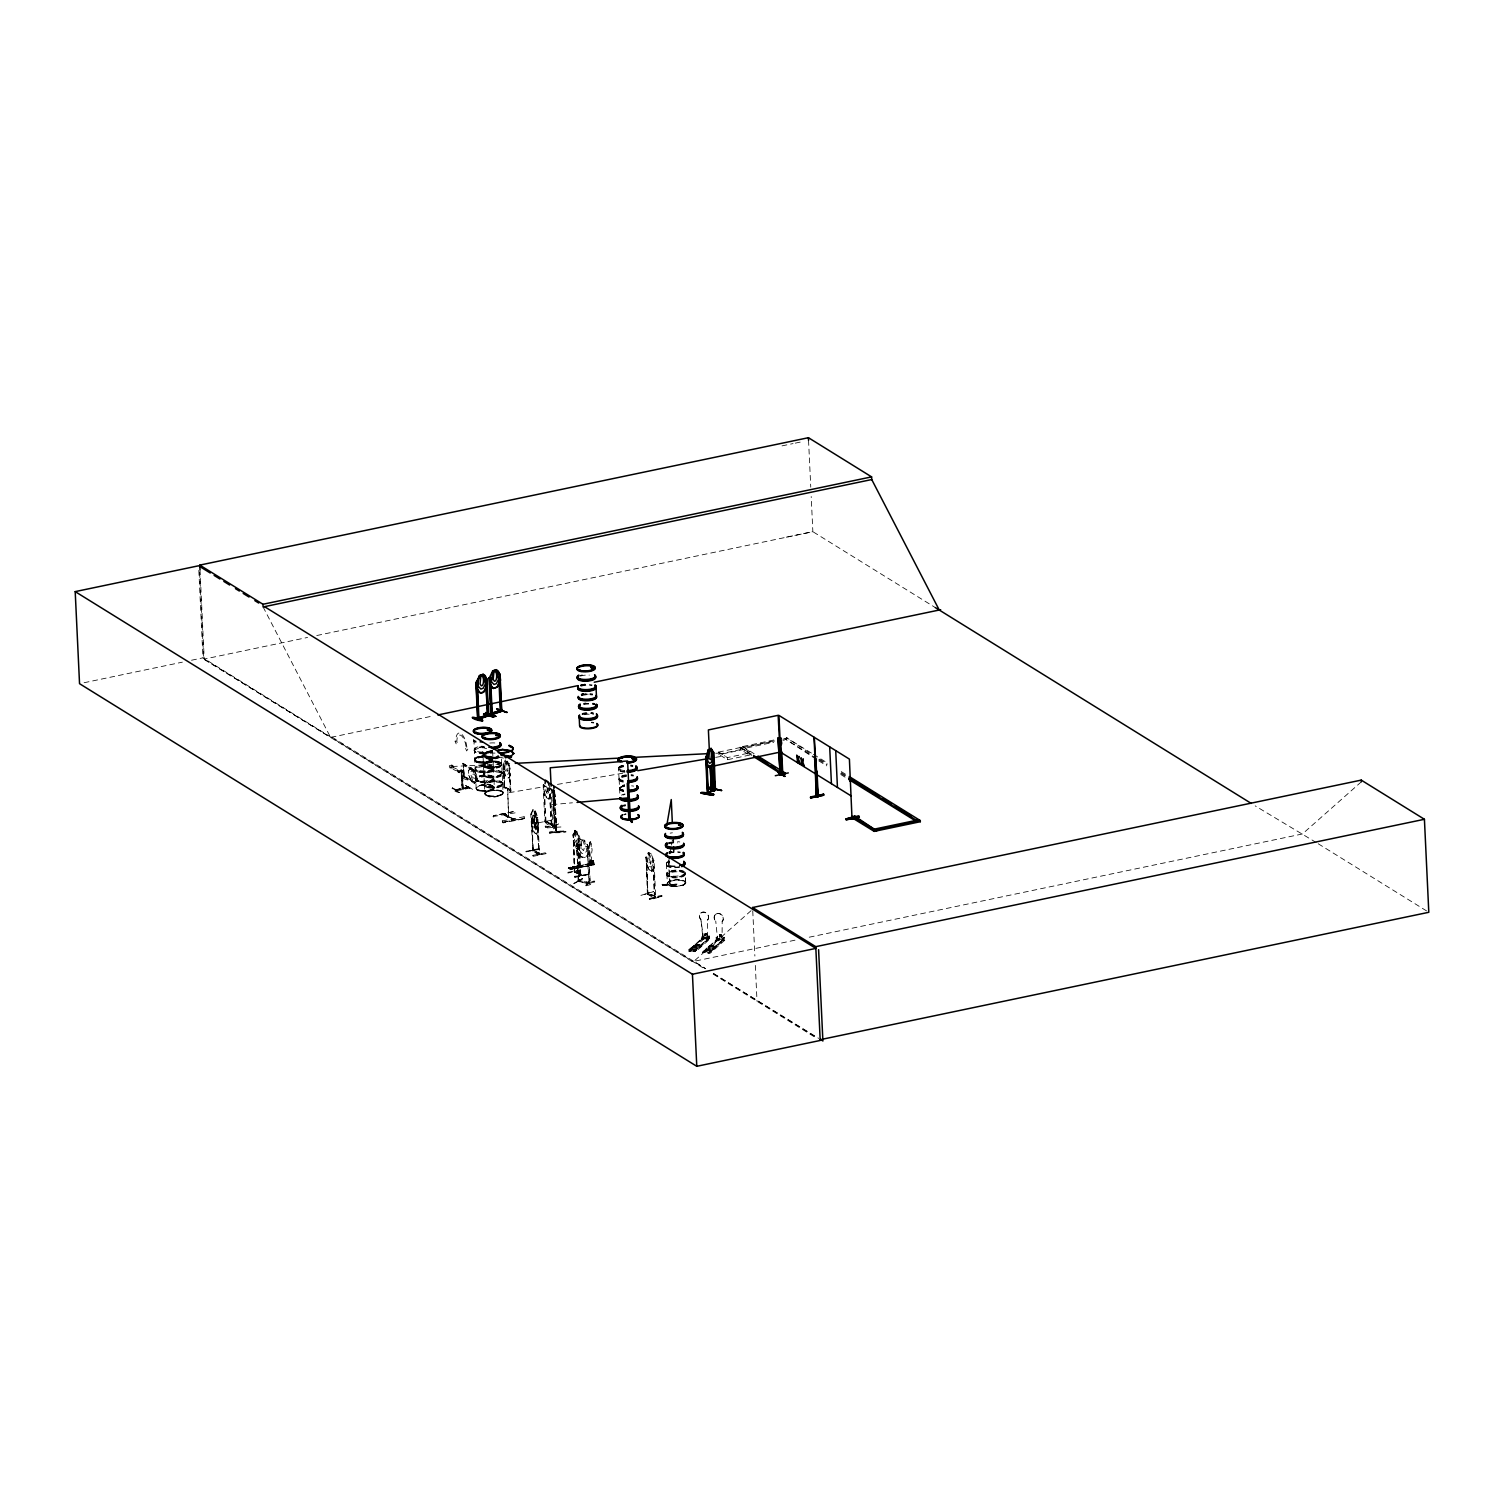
<?xml version="1.0" encoding="UTF-8"?>
<svg xmlns="http://www.w3.org/2000/svg" width="1504" height="1504" viewBox="0 0 1504 1504"><rect width="100%" height="100%" fill="white"/><g stroke="black" fill="none" stroke-linecap="round" stroke-linejoin="round"><path stroke-width="0.75" stroke-dasharray="5 3.75" d="M708.497 938.252L701.672 937.5L710.02 938.891L695.581 951.806C696.183 950.02 686.369 948.836 688.926 951.224M703.609 938.364L700.883 919.752A4.888 4.268 47.8 0 1 700.582 913.248L700.695 913.135A4.888 4.268 47.8 0 1 707.143 913.699A4.888 4.268 47.8 0 1 707.444 920.204L707.331 937.876M715.434 914.47A4.888 4.268 47.8 0 0 715.735 920.993L715.622 921.087A4.888 4.268 47.8 0 1 715.321 914.582L715.434 914.47A4.888 4.268 47.8 0 1 721.864 915.034A4.888 4.268 47.8 0 1 722.183 921.538L722.07 939.21M578.702 881.4L576.446 844.759L577.874 844.308M461.878 771.026L463.176 789.186L462.612 771.477L458.419 771.026M460.431 771.326L462.63 771.872L461.202 770.424L463.326 770.556M463.232 769.973C462.499 771.702 459.904 768.826 460.976 771.214M547.212 827.877L561.838 826.918M589.624 850.437L590.489 862.469L589.624 850.437A3.252 1.372 77.9 0 1 589.7 845.793L589.794 841.732M591.993 860.89L593.159 861.021L592.313 860.363L592.501 863.841L590.17 862.243M593.328 863.428C591.824 853.012 591.147 877.697 591.749 851.715A3.252 1.372 77.9 0 0 591.204 846.696L590.414 841.563M592.313 860.908L593.046 860.871M484.326 783.565L483.95 775.105M685.598 883.13L685.185 872.865M662.437 884.352C708.365 884.935 631.36 884.427 677.063 884.089M554.694 796.406L554.6 798.173L553.923 789.938L555.145 805.505L555.352 801.143M592.162 861.303L591.467 861.04M618.595 767.999L618.576 768.093A9.137 3.046 -2.7 0 1 623.615 764.991M474.211 783.622C478.028 779.749 460.074 780.839 464.003 776.684M474.136 750.176L474.512 751.511L473.91 740.776A9.118 3.027 -2.7 0 0 477.99 743.314M493.387 767.416L492.598 750.515A9.118 3.027 -2.7 0 1 482.953 753.767A9.118 3.027 -2.7 0 1 474.38 750.928L476.166 788.397M482.991 756.399L482.558 746.153M483.047 756.268L483.968 775.368M502.054 772.793L502.317 774.034A9.268 3.083 -2.7 0 0 488.856 771.74A9.268 3.083 -2.7 0 0 487.935 777.098A9.268 3.083 -2.7 0 0 502.261 774.109L502.599 783.358A9.137 3.046 -2.7 0 1 488.424 786.122A9.137 3.046 -2.7 0 1 489.345 780.82A9.137 3.046 -2.7 0 1 502.562 783.152L502.58 783.264M502.543 782.945L502.768 784.223A9.268 3.083 -2.7 0 0 489.345 781.892A9.268 3.083 -2.7 0 0 488.405 787.269A9.268 3.083 -2.7 0 0 502.75 784.261M666.328 863.766L666.836 873.88M451.971 766.984C467.424 772.812 449.696 771.928 452.084 765.216C443.304 765.348 458.513 772.285 451.802 764.916M504.009 764.314L504.686 787.814L503.445 764.164L505.231 759.727M532.811 849.816L533.018 851.17L530.743 813.984L531.927 813.777L533.149 851.226L531.25 813.758L533.036 809.302L535.386 810.788L537.868 817.856L539.504 854.723L533.149 850.719M463.42 764.558L462.781 763.28L474.023 770.01L474.08 771.251L463.382 764.671M704.549 934.924C707.97 933.909 704.53 936.672 704.812 934.473M704.906 934.68C705.79 934.924 705.489 933.476 705.489 935.432M705.62 935.187C706.072 933.646 704.605 935.695 706.372 933.928M721.13 935.92C719.232 935.45 720.848 936.503 719.438 935.883M721.187 935.657L719.984 936.898M548.528 799.038L550.539 794.432L548.659 799.019L546.29 797.534L547.381 786.78M474.568 759.332L474.813 760.61M483.273 765.122L488.424 762.152L497.598 761.908L495.455 761.701M493.18 758.9L484.796 762.942L483.461 765.968M489.796 790.672A9.156 3.046 -2.7 0 1 503.05 793.022L503.22 793.153A9.156 3.046 -2.7 0 1 488.894 795.973A9.156 3.046 -2.7 0 1 489.796 790.672C521.362 788.058 488.029 804.922 485.078 792.721L492.974 789.562L494.308 786.893M501.885 764.652L500.832 762.584L497.617 761.513M501.866 764.295L500.306 766.326L494.44 767.961L487.54 767.773L483.517 765.968M553.265 790.728L553.66 786.573M619.366 788.002L619.592 789.205M723.687 940.113L724.721 940.244L716.261 938.966L723.217 939.398M705.056 935.375L706.147 933.834L704.812 934.642M721.112 935.262L719.833 936.56L720.454 935.037M719.833 935.638L719.626 936.616L720.792 936.165M720.303 935.413L719.363 936.296L720.754 936.033M506.19 761.08L505.795 768.168L507.356 771.326L506.754 761.55M534.258 816.503L533.882 823.59L535.443 826.768L534.409 816.465M555.126 799L554.844 801.425L553.81 795.898M463.307 775.857L464.586 777.342M463.288 763.355L464.078 777.493L463.382 763.449M484.175 784.242L484.852 793.792M666.817 873.918L667.438 883.544M662.437 885.386L677.044 884.991M668.49 860.927L669.618 884.408M575.017 830.415L574.434 839.871L577.461 845.116L578.739 842.541L577.179 831.75L574.829 830.264L573.137 834.814L574.678 872.132M668.49 862.525L669.6 855.983M669.976 853.802L671.104 847.278M671.48 845.098L672.608 838.555M526.043 851.866L539.184 849.346L526.062 851.32M526.024 851.358L539.109 848.576M567.835 872.32L580.619 870.008M538.47 822.801L551.573 820.188M589.568 842.108L590.959 842.127M592.031 860.927L593.027 861.435M492.936 816.578L515.496 812.799L515.402 811.239L493.538 815.638L515.364 811.239M505.1 813.326C505.758 815.563 497.354 812.348 513.917 818.909C514.048 822.594 510.721 817.913 513.917 818.909M502.731 784.374L503.013 793.379A9.099 3.027 -2.7 0 1 488.932 796.312A9.099 3.027 -2.7 0 1 489.834 791.048A9.099 3.027 -2.7 0 1 503.013 793.379M640.911 895.369L653.582 891.628L641.287 895.35M468.477 787.325L455.092 789.976M576.446 844.759L580.412 839.42L579.021 849.328L581.766 853.294L584.379 853.802L586.842 850.832L584.398 840.341L588.722 846.808L588.76 852.618M568.832 868.316L592.501 863.597L568.23 868.165L570.768 867.056L573.024 868.729L570.768 867.056M504.122 814.886L505.118 813.57M505.156 814.529L513.691 820.225L513.729 818.853M573.851 883.431L582.405 878.543M582.368 878.599L573.945 883.638L582.368 879.182M551.686 824.361L553.904 829.268L551.799 824.549M475.038 758.373L474.587 759.746M494.327 787.983A9.099 3.027 -2.7 0 0 481.167 785.671A9.099 3.027 -2.7 0 0 480.246 790.935A9.099 3.027 -2.7 0 0 494.327 787.983L493.914 777.982M624.517 785.032L619.385 788.322L623.634 791.104A9.156 3.046 -2.7 0 1 624.592 785.784M684.245 884.653C689.302 878.035 669.374 878.449 667.212 883.28C667.268 889.56 687.572 884.089 682.647 885.348M536.646 833.987C531.062 832.52 530.104 815.976 534.277 832.633L536.646 833.987L538.564 829.512C537.793 814.585 538.658 832.84 533.864 826.824L531.119 813.777L533.187 809.284L535.405 810.656L536.928 821.579L535.65 824.154L532.623 818.909L533.074 809.472M536.514 834.024L538.564 829.512M574.979 830.246L573.776 835.209M579.848 844.684L578.025 849.14L579.98 844.834M459.002 792.345L452.478 787.814M476.448 761.4L477.915 761.494L476.975 761.344M646.833 856.923L647.867 894.41L646.043 856.998L648.431 852.411L651.1 853.821L652.68 860.175L654.409 897.493L655.706 897.662L654.071 860.777L651.006 853.727L648.356 852.618M649.296 869.801L651.965 871.211L654.353 866.624L651.965 871.211L649.126 869.97L646.419 862.826M580.206 866.229L578.1 866.191L579.98 865.646M474.625 759.614L476.166 757.997M477.67 761.25L476.693 761.832M488.631 758.918L489.966 758.73M485.867 766.702L485.642 766.608M489.044 759.069L491.394 758.975L490.323 758.618M498.444 764.577L497.373 764.182L499.591 763.637M507.807 789.374L508.559 816.183L507.581 789.224M619.422 788.284L622.562 785.99M621.754 790.164L622.468 789.938M621.265 790.145L622.205 789.863M652.886 864.556L651.307 867.206L649.559 866.379L647.66 862.093L648.299 852.448L651.909 871.042M568.38 867.564L570.806 869.726L594.324 864.668L570.035 869.218L593.93 863.785L593.873 862.506L568.568 868.353M570.091 869.274L594.287 864.668M594.118 864.368L591.88 862.864L591.73 864.725L589.493 863.371L589.418 861.773L593.497 860.833M695.995 944.738L699.247 944.963M710.753 946.467L713.986 946.43M713.968 946.054L710.772 946.599M585.206 857.562L581.296 856.791L577.104 850.286L576.615 844.534L588.722 846.808L589.963 883.901L578.194 881.57L576.709 844.477L580.488 839.57M588.985 852.655L585.282 857.712L581.146 856.979L577.104 850.286M475.057 758.787L479.72 756.343L488.913 756.136M463.89 776.854L474.662 783.528M468.421 770.781L471.053 767.754L473.835 769.465C475.978 773.601 479.682 780.181 474.493 783.358L471.73 781.497L468.571 775.331L468.496 770.631M471.09 767.905L468.346 770.668M474.343 783.396L476.975 780.369L474.343 780.933L472.256 779.655L470.32 772.567L471.842 770.593L476.768 775.838L476.843 780.388M458.419 771.571L461.258 770.386M451.914 767.36L449.602 767.848M461.164 771.796L462.123 789.393L460.901 769.691M554.356 825.339C551.122 826.486 553.98 827.576 554.957 826.279M554.28 790.183L556.348 832.332L555.089 828.008M556.066 830.509L556.198 830.922M556.706 831.768L554.562 789.826M704.474 938.458L690.073 951.355L688.757 951.242L703.176 938.308L687.836 951.111L695.205 951.205L694.397 951.712L708.14 938.421M702.706 937.988L702.5 935.319L703.12 937.274L687.836 951.111M693.946 951.374L694.397 951.712M707.782 938.722C709.531 940.019 710.396 933.439 707.369 937.161L707.444 939.079L701.672 938.59L703.045 935.356M724.759 940.226L710.32 953.141L702.575 952.446L717.859 938.609L723.631 939.116L724.082 937.236L724.195 939.643L709.418 953.028L711.354 950.754L704.549 950.641L703.101 951.938L704.079 952.615M717.859 938.609L717.239 936.654L717.013 939.586M719.213 939.793L717.746 939.662M708.61 952.671L722.954 939.793M552.758 825.489L554.243 825.546M552.814 826.824L554.844 826.26M700.883 919.752L700.996 919.658A4.888 4.268 47.8 0 1 700.695 913.135M707.331 920.298L707.444 920.204A4.888 4.268 47.8 0 0 707.03 913.793A4.888 4.268 47.8 0 0 700.582 913.248M709.343 935.902L708.008 939.605L701.165 939.022L702.5 935.319M688.343 950.133L689.791 948.817L696.653 949.889L689.791 948.817M690.75 947.952C709.681 948.159 684.752 950.998 692.197 946.636L699.059 947.708L692.197 946.636M693.494 945.471C712.426 945.696 687.478 948.516 694.942 944.155L701.804 945.226L694.942 944.155M706.861 933.589L706.936 937.725L706.861 933.589L704.643 933.533L704.962 937.443M722.183 921.538L722.07 921.632A4.888 4.268 47.8 0 0 721.77 915.128A4.888 4.268 47.8 0 0 715.321 914.582M693.344 951.581L708.892 937.782L708.816 935.864M709.456 938.289L694.679 951.694L709.474 938.534M724.082 937.236L722.747 940.94L715.904 940.357L717.239 936.654M719.514 934.736C721.224 945.264 716.336 932.179 721.6 934.924L721.788 938.947M715.791 937.951L717.784 936.691M703.101 951.938L704.53 950.152L711.354 950.754M705.489 949.287L706.936 947.971L713.798 949.043L706.974 948.46L705.526 949.757L712.332 949.87L713.78 948.554M716.506 946.091C715.772 949.344 704.887 948.404 709.681 945.49L716.543 946.561L709.681 945.49M715.904 940.357L717.521 938.816L715.735 920.993M721.6 934.924L719.382 934.849M718.686 939.154L704.38 952.333M704.812 952.69L719.25 939.756M716.336 938.007L716.412 939.925L722.183 940.414L723.537 937.199M722.879 939.511L708.252 952.953M723.631 939.116L708.121 952.953L709.587 953.085M1361.308 781.836L1302.426 833.968L808.795 937.293M477.576 761.438L476.824 761.174M483.78 764.145L484.833 763.393M489.984 759.069L491.282 758.824L490.285 758.148M498.877 764.088L498.144 764.107M501.358 765.179L494.421 767.548L487.522 767.378M501.659 794.902L502.712 794.131M497.053 756.399L498.087 755.478M497.692 756.606L498.689 755.873M476.129 757.978L479.738 756.775M500.306 766.382L498.708 767.021M620.926 786.648L624.536 785.464A9.156 3.046 -2.7 0 0 623.652 790.766L621.378 790.296M648.525 893L647.209 892.699L648.092 893.113M647.265 894.034C656.496 900.426 658.902 896.591 648.544 893.395M654.334 896.14L654.954 896.384M699.134 944.869L696.126 945.02M544.768 821.654C549.355 828.366 552.833 822.782 550.69 824.267M546.008 821.974L544.204 785.107M504.404 785.972L505.1 787.664M510.251 790.897L509.236 767.924L510.909 791.311C512.695 790.051 494.496 782.4 510.533 791.442L509.442 767.491M538.263 853.144L539.428 853.332L533.563 850.155M580.018 875.422L578.852 838.48L580.788 875.817L574.227 871.737M580.036 874.087L581.24 874.35L574.904 871.23M590.207 882.378L588.572 882.284L588.628 883.656L587.331 846.677L588.402 846.902L590.264 883.75M578.006 844.308L579.679 881.664L577.987 880.235L579.623 880.291M578.213 880.272L578.645 881.438L590.132 883.713M588.891 882.528L579.341 880.855M585.921 885.8C596.355 883.826 598.987 876.531 585.808 885.217L594.475 881.551M463.176 789.111L461.277 769.616M499.272 764.013L497.73 764.446M556.142 831.844L555.089 795.409M556.95 832.22L554.506 827.162M703.045 952.22L717.37 939.041M555.051 828.065L553.416 790.634M581.221 694.829L583.232 694.322M477.727 756.888L479.72 756.362M489.364 758.223L490.492 758.166M622.468 790.446L620.456 790.014M647.378 894.128L646.137 857.092L647.998 894.429M653.845 860.814L652.717 860.589L654.071 860.777M649.126 869.97L646.325 862.845M648.074 894.429L648.468 892.944M654.748 896.309L648.111 893.508M649.277 898.565C675.503 891.026 653.902 899.862 649.427 899.279M649.371 899.166L661.666 896.064M649.314 899.317L662.023 896.29M589.549 842.484L589.7 845.793M591.204 846.696L591.222 843.349M592.313 860.363L592.651 863.014M589.418 861.773L593.516 861.021M572.385 867.037L574.754 866.21L577.01 867.864L574.754 866.21M576.878 866.078L579.247 865.232L581.503 866.906L579.247 865.232M568.23 868.146L594.042 862.619L594.118 864.217M551.46 825.188L549.073 788.453L550.126 788.716M545.275 821.522L551.987 825.527L550.332 788.679L549.073 788.453M545.426 822.03L543.64 784.599L543.978 790.427M546.403 797.628L543.771 790.465M545.52 827.125C563.887 824.812 561.838 821.09 545.144 826.26L545.557 827.238L558.586 824.399M84.111 682.722L182.379 662.155M191.516 660.237L202.946 657.85L703.195 967.937M200.013 569.696L204.224 659.09L307.568 637.452M316.761 635.534L812.856 531.683L935.281 607.56M199.637 572.573L203.717 659.184L330.579 737.411L433.227 715.923M580.412 685.11L585.018 684.151M457.423 769.672L459.51 772.718L459.397 770.593L457.423 769.672L457.517 771.778L459.51 772.718M460.45 771.721L462.612 771.477M473.666 769.634L476.768 775.838M462.781 763.28L474.023 770.01M503.953 787.476L502.938 764.389L505.419 759.858L504.818 769.315L507.844 774.56L509.142 771.984L507.581 761.212C510.176 763.9 512.676 781.779 506.077 777.117L503.802 770.01M463.965 775.726L463.758 765.01M468.778 775.274L471.73 781.497M510.063 768.281L508.784 768.018M476.336 777.173L474.023 774.128L471.805 774.24L473.027 777.888L476.411 778.677M510.345 774.109C509.048 782.964 503.539 774.898 503.577 770.048M455.092 789.92L468.534 787.457M469.286 787.419L455.43 789.619M456.201 790.145L469.229 787.344M456.539 790.86L469.624 788.115M452.403 787.87C470.508 796.481 449.113 791.029 452.497 787.814M465.601 785.652L472.914 789.581L465.582 785.069M751.605 755.403L740.024 747.093L774.692 739.836M718.48 752.113L740.645 747.469L749.518 752.959L749.612 755.083L727.447 759.708L718.592 754.218L718.48 752.113L727.353 757.602L749.518 752.959M773.676 741.096L743.841 747.356L743.897 748.503L773.733 742.262M782.851 739.178L787.438 738.22L787.494 739.366L782.907 740.344M740.062 748.24L774.748 740.983M718.592 754.218L740.758 749.575L749.612 755.083M722.352 753.974L744.518 749.33M534.559 811.126L537.003 823.045L535.932 830.001L532.905 824.756L534.71 811.107M533.638 815.262L535.161 820.921C538.225 816.296 531.551 811.953 531.608 819.699L534.033 826.674L536.195 828.008L538.075 823.609L535.819 816.465L538.3 823.666M537.097 817.236L538.996 854.836L536.59 817.612L537.642 817.875M537.868 817.856L536.59 817.612M531.382 819.624L532.021 825.395M574.678 871.643L581.258 875.723C576.389 862.77 587.049 839.815 574.885 830.452M574.227 871.85L573.137 834.814M579.679 838.818L578.401 838.574M573.268 840.586L575.806 847.767L573.4 840.548M538.676 853.332L533.112 850.268M533.055 856.359L546.121 853.614L532.642 855.4L545.745 852.674L546.121 853.652M574.866 872.188L573.757 834.739M574.848 877.321L587.932 874.595L574.453 876.362L587.932 874.614M574.49 877.133L587.65 874.35M794.996 940.188L692.366 961.658L204.224 659.09M782.005 445.88L793.059 443.586M795.278 443.135L801.914 441.762M786.31 537.172L812.856 531.683L811.201 496.564M502.261 820.921L524.144 816.71L524.858 818.608L503.05 822.914L502.261 820.921L502.505 822.387L524.125 818.157M502.392 822.143L524.858 818.552M509.292 792.646L545.971 786.385M557.439 784.411L623.953 773.037M715.678 757.358L724.853 755.779M583.232 694.284L592.407 694.115M488.01 761.814L478.836 762.002A9.099 3.027 -2.7 0 1 479.795 756.775L486.77 756.268L493.03 758.411A9.099 3.027 -2.7 0 1 478.855 761.381A9.099 3.027 -2.7 0 1 479.776 756.117A9.099 3.027 -2.7 0 1 492.936 758.43L493.011 758.373M490.473 758.712L489.232 758.599M488.443 761.738A9.156 3.046 -2.7 0 1 501.678 764.07A9.156 3.046 -2.7 0 1 487.522 767.04A9.156 3.046 -2.7 0 1 488.443 761.738L497.58 761.513M474.85 760.592C478.385 766.25 501.64 760.874 488.932 756.117M489.383 790.766C463.476 793.886 482.032 778.677 494.308 786.912M589.06 883.506L587.331 846.677M552.532 789.863L551.235 789.995L552.607 790.032L554.468 828.046M553.077 790.634L554.92 827.595M551.987 804.602L572.46 802.798M549.336 832.953C568.625 831.881 568.907 829.964 549.298 832.182C563.041 834.306 578.833 829.306 549.449 833.178M563.831 830.998L549.317 832.22M483.367 762.697L485.754 762.547M498.802 763.788L497.805 763.994M492.052 768.074L494.44 767.924M654.785 897.268L653.131 860.476M452.309 766.495L510.589 763.581M715.754 753.278L720.416 753.034M538.846 853.501L538.714 854.78M580.657 874.463L575.355 871.136M662.437 885.273L677.101 884.766M647.792 893.978L655.612 897.625M621.678 790.54L619.554 788.848M504.536 787.776L503.972 764.671L502.938 764.389M538.864 854.798L532.491 850.869M580.525 875.253L580.732 873.974M708.892 937.782L702.782 937.481L700.996 919.658M708.234 946.806L715.058 947.407M705.526 949.757L712.332 949.87M703.082 951.468L709.907 952.051M589.831 883.92L589.7 882.528L579.642 880.705M591.598 722.371L593.76 722.653M489.759 759.2L488.856 758.994M485.378 767.209L483.423 765.517M685.222 874.614A9.137 3.046 -2.7 0 1 671.085 877.584A9.137 3.046 -2.7 0 1 672.006 872.282A9.137 3.046 -2.7 0 1 685.222 874.614L685.617 883.092A9.156 3.046 -2.7 0 0 672.401 880.78A9.156 3.046 -2.7 0 0 671.48 886.1L673.623 886.364M465.714 785.52L472.294 789.6M670.126 884.39L668.998 860.927M556.649 831.806L554.506 790.277M580.318 839.458L584.454 840.21L588.496 846.884M576.746 844.609L577.818 844.816M587.03 846.827L588.102 847.053M510.27 790.089L504.63 786.855L510.871 789.938M512.676 820.244L512.732 819.022L504.047 813.514M503.37 758.11L497.692 756.512M497.636 761.908L501.697 763.806A9.099 3.027 -2.7 0 1 487.54 766.796A9.099 3.027 -2.7 0 1 488.443 761.532A9.099 3.027 -2.7 0 1 501.622 763.844L501.678 763.75M476.58 761.626L478.817 762.02M485.266 767.002L487.484 767.397M654.954 897.756L653.432 860.927M551.141 824.286L545.52 821.109M551.348 825.677L549.524 788.359M490.774 757.02L492.128 757.621M476.994 761.569L474.587 759.332M646.043 857.148L645.63 857.261M453.268 765.818L450.956 766.307L451.068 768.751M592.031 862.638L593.93 863.785M590.301 862.243L592.557 863.597M576.859 865.759L579.115 867.413M572.366 866.718L574.622 868.372M568.399 867.883L570.824 869.707M545.971 821.015L551.141 824.173M713.629 973.596L818.684 1038.362M1316.263 842.541L1255.201 805.881M1318.237 843.763L1428.8 912.289M811.37 753.053L786.16 737.43L811.408 754.2M813.363 754.294L827.313 762.942M841.262 771.59L847.241 775.293M819.398 759.144L827.369 764.088M841.319 772.736L847.297 776.44M816.785 758.524L784.9 738.765L816.841 759.67M818.778 759.764L826.768 764.709M840.717 773.357L846.696 777.06M818.834 760.911L826.805 765.856M840.774 774.504L846.752 778.207M754.106 753.711L742.562 746.548L752.226 753.673M740.024 747.093L751.568 754.237M474.08 771.251L462.856 764.671M578.852 838.48L577.066 831.656M572.554 834.946L573.626 834.87M575.694 847.654L578.025 849.14M503.802 813.852L513.954 819.868M503.972 814.773L512.638 820.15M503.84 814.811L512.789 820.413M452.422 788.265L459.115 792.458M580.619 870.083L567.91 873.053M332.027 737.11L705.639 968.708L693.795 961.357L752.677 909.243L754.876 956.055M713.535 973.596L816.221 1037.252M713.178 974.122L816.258 1038.004M498.162 757.226L496.978 756.286M524.238 817.988L524.182 816.804M619.14 779.73L618.464 768.694A9.268 3.083 -2.7 0 0 624.837 771.176M493.368 767.36L493.895 777.869A9.137 3.046 -2.7 0 1 479.757 780.726A9.137 3.046 -2.7 0 1 480.66 775.444A9.137 3.046 -2.7 0 1 493.876 777.775L493.895 777.831M502.073 772.774L501.283 755.892M263.106 606.958L330.579 737.411M476.035 741.792A9.268 3.083 -2.7 0 1 473.704 739.667L473.835 740.814M554.393 795.033L554.149 788.115M555.014 827.106L556.574 830.791M548.904 785.182L550.276 788.698M507.45 761.099L510.006 768.281M482.709 746.736L482.634 746.454A9.268 3.083 -2.7 0 0 484.739 747.695M619.122 779.41L619.986 796.706M502.092 773.094L502.073 773A9.118 3.027 -2.7 0 0 488.875 770.668A9.118 3.027 -2.7 0 0 487.954 775.951A9.118 3.027 -2.7 0 0 502.073 773M555.032 794.789L554.75 793.999M808.55 440.39L810.769 487.202M755.328 965.418L757.02 1001.288M740.645 747.469L740.758 749.575M727.353 757.602L727.447 759.708M673.548 837.446L673.792 844.534M673.961 846.32L674.206 853.407M673.04 837.465L673.284 844.552M673.454 846.32L673.698 853.426M591.486 863.014L591.542 864.292L589.587 861.886M577.517 844.966L579.378 881.814M552.795 791.236L554.544 828.121M551.216 788.491L552.889 826.993M549.186 788.021L548.076 794.996L545.031 789.75L544.824 785.37M548.076 787.363L547.588 791.762L545.896 786.028M543.151 784.844L544.824 821.729M473.572 770.104L473.628 771.364M459.04 770.668L459.134 772.793M198.829 570.392L202.946 657.85M493.613 815.563L493.669 817.104M580.412 676.104A9.118 3.027 -2.7 0 1 589.342 675.108M580.901 686.256A9.118 3.027 -2.7 0 1 591.956 685.523M580.77 685.636A9.268 3.083 -2.7 0 1 592.012 684.903M581.315 694.773A9.099 3.027 -2.7 0 1 592.35 694.04M580.751 685.128A9.268 3.083 -2.7 0 1 585.037 684.226M581.277 694.228A9.099 3.027 -2.7 0 1 583.251 693.701M580.3 675.484A9.268 3.083 -2.7 0 1 582.292 674.939M583.74 704.53A9.137 3.046 -2.7 0 1 594.663 704.774M582.161 713.516A9.137 3.046 -2.7 0 1 586.391 712.633M591.11 712.52A9.137 3.046 -2.7 0 1 593.253 712.783M584.229 714.701A9.118 3.027 -2.7 0 1 593.328 714.494M591.542 722.183A9.08 3.027 -2.7 0 1 593.685 722.428M582.142 714.607A9.268 3.083 -2.7 0 1 593.384 713.855M582.104 714.08A9.268 3.083 -2.7 0 1 593.366 713.328M581.352 695.732A9.099 3.027 -2.7 0 1 592.407 694.998M583.665 703.91A9.268 3.083 -2.7 0 1 594.738 704.154M583.627 703.383A9.268 3.083 -2.7 0 1 585.921 703.026M592.877 703.176A9.268 3.083 -2.7 0 1 594.7 703.628M581.296 695.186A9.156 3.046 -2.7 0 1 592.407 694.434M591.58 722.747A9.099 3.027 -2.7 0 1 593.723 723.01M670.164 833.16A9.137 3.046 -2.7 0 1 672.42 832.802M668.528 842.71A9.268 3.083 -2.7 0 1 670.521 842.165M677.59 841.695A9.268 3.083 -2.7 0 1 679.77 841.958M668.66 843.857A9.137 3.046 -2.7 0 1 677.608 842.86M668.547 843.236A9.268 3.083 -2.7 0 1 672.833 842.334M685.636 883.13A9.156 3.046 -2.7 0 1 671.48 886.1M679.752 866.661A9.268 3.083 -2.7 0 1 667.945 866.135A9.268 3.083 -2.7 0 1 669.449 862.036M684.978 872.132A9.137 3.046 -2.7 0 1 673.924 876.174A9.137 3.046 -2.7 0 1 668.866 871.53A9.137 3.046 -2.7 0 1 684.188 871.418M679.733 867.206A9.137 3.046 -2.7 0 1 668.077 866.699A9.137 3.046 -2.7 0 1 669.562 862.657M669.13 853.313A9.099 3.027 -2.7 0 1 680.184 852.58M669.073 852.768A9.156 3.046 -2.7 0 1 680.184 852.035M675.014 866.022A9.137 3.046 -2.7 0 1 666.93 864.33A9.137 3.046 -2.7 0 1 669.468 860.946M675.052 866.642A9.268 3.083 -2.7 0 1 666.836 864.932A9.268 3.083 -2.7 0 1 669.412 861.51M623.201 780.444A9.118 3.027 -2.7 0 1 619.253 777.512A9.118 3.027 -2.7 0 1 626.341 774.804M631.06 774.71A9.118 3.027 -2.7 0 1 633.203 774.955M623.164 781.61A9.268 3.083 -2.7 0 1 619.159 778.621A9.268 3.083 -2.7 0 1 626.378 775.876M631.154 775.763A9.268 3.083 -2.7 0 1 633.334 776.026M623.145 781.084A9.268 3.083 -2.7 0 1 619.122 778.094A9.268 3.083 -2.7 0 1 626.341 775.35M631.135 775.237A9.268 3.083 -2.7 0 1 633.316 775.5M624.931 772.248A9.118 3.027 -2.7 0 1 618.708 769.841L618.802 769.935A9.118 3.027 -2.7 0 1 623.709 766.702M630.665 766.25A9.118 3.027 -2.7 0 1 632.808 766.495M623.577 765.555A9.268 3.083 -2.7 0 0 618.501 768.751L618.558 768.206A9.137 3.046 -2.7 0 0 624.856 770.556M630.646 765.085A9.268 3.083 -2.7 0 1 632.827 765.348M624.856 771.702A9.268 3.083 -2.7 0 1 618.539 769.258A9.268 3.083 -2.7 0 1 623.615 766.081M630.684 765.611A9.268 3.083 -2.7 0 1 632.846 765.874M623.258 782.155A9.137 3.046 -2.7 0 1 619.31 779.204A9.137 3.046 -2.7 0 1 626.416 776.496M623.671 790.07A9.08 3.027 -2.7 0 1 624.574 784.806M623.671 790.634A9.137 3.046 -2.7 0 1 624.574 785.351M623.746 791.574A9.08 3.027 -2.7 0 1 624.649 786.329M631.567 785.859A9.08 3.027 -2.7 0 1 633.71 786.122M621.453 795.146A9.137 3.046 -2.7 0 1 624.987 793.962M623.558 806.351A9.137 3.046 -2.7 0 1 625.532 805.824M623.464 805.73A9.268 3.083 -2.7 0 1 625.457 805.204M623.427 805.204A9.268 3.083 -2.7 0 1 625.438 804.678M622.957 795.052A9.268 3.083 -2.7 0 1 624.95 794.507M623.953 814.867A9.156 3.046 -2.7 0 1 625.927 814.322M474.38 750.928A9.118 3.027 -2.7 0 1 484.006 747.676M492.692 749.932A9.268 3.083 -2.7 0 1 482.916 753.241A9.268 3.083 -2.7 0 1 474.211 750.346A9.268 3.083 -2.7 0 1 483.987 747.037M478.892 762.058A9.099 3.027 -2.7 0 0 492.974 759.106A9.099 3.027 -2.7 0 0 479.795 756.775M491.037 750.364A9.137 3.046 -2.7 0 1 475.847 751.041A9.137 3.046 -2.7 0 1 481.543 746.116M492.222 750.214A9.268 3.083 -2.7 0 1 481.299 752.696A9.268 3.083 -2.7 0 1 474.268 749.556L474.211 749.669A9.268 3.083 -2.7 0 1 483.968 746.51M476.054 742.318A9.268 3.083 -2.7 0 1 473.722 740.194M476.11 741.171A9.118 3.027 -2.7 0 1 474.775 740.57M499.779 757.452A9.118 3.027 -2.7 0 1 487.841 758.956A9.118 3.027 -2.7 0 1 483.78 755.252A9.118 3.027 -2.7 0 1 495.023 753.109M498.294 757.565A9.268 3.083 -2.7 0 1 483.386 756.888A9.268 3.083 -2.7 0 1 492.673 752.414M498.162 756.418A9.137 3.046 -2.7 0 1 483.461 755.76A9.137 3.046 -2.7 0 1 492.598 751.342M498.275 757.038A9.268 3.083 -2.7 0 1 483.367 756.38A9.268 3.083 -2.7 0 1 492.635 751.887M486.676 748.691A9.118 3.027 -2.7 0 1 482.577 746.153M489.834 743.051A9.118 3.027 -2.7 0 1 496.677 743.202M484.72 747.168A9.268 3.083 -2.7 0 1 483.348 746.567M537.06 829.569L535.292 825L533.882 827.745L534.86 823.91L533.506 818.815L535.18 823.271L536.571 820.714L535.631 824.399L537.06 829.569M463.251 775.726L474.606 782.287L463.251 775.726M575.788 831.618L575.412 838.724L576.972 841.883L577.442 837.484L575.788 831.618M649.408 853.764L648.882 860.89L650.743 863.992L651.364 859.555L649.408 853.764M581.841 840.586L580.864 847.88L583.608 850.662L584.661 846.075L583.157 840.849L581.841 840.586M493.613 768.638L493.594 768.732A9.268 3.083 -2.7 0 0 480.171 766.363A9.268 3.083 -2.7 0 0 479.25 771.721A9.268 3.083 -2.7 0 0 493.575 768.732M467.857 749.086L466.654 750.947L465.187 747.432L466.108 747.996A10.284 4.211 78.2 0 0 461.051 735.456A10.284 4.211 78.2 0 0 456.896 742.28L457.799 742.844L456.52 744.649L454.979 741.096L455.881 741.66A12.314 5.057 78.2 0 1 460.863 733.482A12.314 5.057 78.2 0 1 466.936 748.522L467.857 749.086M583.195 693.889L581.202 694.416L583.195 693.908M625.89 813.984L623.878 814.51A9.156 3.046 -2.7 0 1 625.908 813.965M670.991 851.49L668.979 852.016A9.156 3.046 -2.7 0 1 671.01 851.471M671.01 851.922L668.998 852.411A9.156 3.046 -2.7 0 1 673.284 851.471L671.028 851.884M553.528 796.462L554.468 803.888L553.51 796.462M554.468 803.756L554.976 805.505L554.468 803.756M493.444 767.566L493.444 767.529A9.118 3.027 -2.7 0 0 480.19 765.292A9.118 3.027 -2.7 0 0 479.287 770.574A9.118 3.027 -2.7 0 0 493.387 767.623M685.824 882.961L685.805 882.904A9.156 3.046 -2.7 0 0 672.382 880.46A9.156 3.046 -2.7 0 0 671.461 885.762A9.156 3.046 -2.7 0 0 685.636 882.792M493.951 779.486L493.951 779.429A9.118 3.027 -2.7 0 0 480.754 777.154A9.118 3.027 -2.7 0 0 479.832 782.437A9.118 3.027 -2.7 0 0 493.951 779.486M670.991 877.02A9.268 3.083 -2.7 0 0 685.316 874.031A9.268 3.083 -2.7 0 0 671.912 871.662A9.268 3.083 -2.7 0 0 670.991 877.02M670.972 876.494A9.268 3.083 -2.7 0 0 685.298 873.504A9.268 3.083 -2.7 0 0 671.893 871.136A9.268 3.083 -2.7 0 0 670.972 876.494M479.738 781.892A9.268 3.083 -2.7 0 0 494.064 778.884A9.268 3.083 -2.7 0 0 480.66 776.515A9.268 3.083 -2.7 0 0 479.738 781.892M480.227 790.333A9.099 3.027 -2.7 0 0 494.308 787.4A9.099 3.027 -2.7 0 0 481.13 785.069A9.099 3.027 -2.7 0 0 480.227 790.333M478.93 762.885A9.099 3.027 -2.7 0 0 493.011 759.952A9.099 3.027 -2.7 0 0 479.832 757.621A9.099 3.027 -2.7 0 0 478.93 762.885M480.208 790.615A9.156 3.046 -2.7 0 0 494.365 787.645A9.156 3.046 -2.7 0 0 481.13 785.314A9.156 3.046 -2.7 0 0 480.208 790.615M478.874 762.415A9.156 3.046 -2.7 0 0 493.03 759.464A9.156 3.046 -2.7 0 0 479.795 757.114A9.156 3.046 -2.7 0 0 478.874 762.415M479.344 772.285A9.137 3.046 -2.7 0 0 493.481 769.315A9.137 3.046 -2.7 0 0 480.265 766.984A9.137 3.046 -2.7 0 0 479.344 772.285M479.701 781.366A9.268 3.083 -2.7 0 0 494.045 778.358A9.268 3.083 -2.7 0 0 480.641 775.989A9.268 3.083 -2.7 0 0 479.701 781.366M479.231 771.195A9.268 3.083 -2.7 0 0 493.556 768.206A9.268 3.083 -2.7 0 0 480.152 765.837A9.268 3.083 -2.7 0 0 479.231 771.195M487.578 767.435A9.099 3.027 -2.7 0 0 501.64 764.483A9.099 3.027 -2.7 0 0 488.48 762.152A9.099 3.027 -2.7 0 0 487.578 767.435M488.518 787.814A9.118 3.027 -2.7 0 0 502.618 784.862A9.118 3.027 -2.7 0 0 489.439 782.531A9.118 3.027 -2.7 0 0 488.518 787.814M488.913 795.729A9.099 3.027 -2.7 0 0 502.975 792.777A9.099 3.027 -2.7 0 0 489.815 790.446A9.099 3.027 -2.7 0 0 488.913 795.729M487.616 768.281A9.099 3.027 -2.7 0 0 501.678 765.329A9.099 3.027 -2.7 0 0 488.518 762.998A9.099 3.027 -2.7 0 0 487.616 768.281M487.559 767.773A9.156 3.046 -2.7 0 0 501.716 764.803A9.156 3.046 -2.7 0 0 488.462 762.453A9.156 3.046 -2.7 0 0 487.559 767.773M488.029 777.662A9.137 3.046 -2.7 0 0 502.167 774.692A9.137 3.046 -2.7 0 0 488.95 772.36A9.137 3.046 -2.7 0 0 488.029 777.662M488.386 786.742A9.268 3.083 -2.7 0 0 502.712 783.734A9.268 3.083 -2.7 0 0 489.308 781.366A9.268 3.083 -2.7 0 0 488.386 786.742M487.916 776.59A9.268 3.083 -2.7 0 0 502.242 773.582A9.268 3.083 -2.7 0 0 488.838 771.214A9.268 3.083 -2.7 0 0 487.916 776.59"/><path stroke-width="1.5" d="M490.642 677.571L489.101 677.89L490.718 714.757M707.03 756.738L705.696 757.151L707.35 794.018L715.058 789.562M713.234 753.034L714.626 790.126L715.528 789.675M709.362 750.327L708.91 758.354L710.678 759.652C711.524 757.696 712.238 749.199 709.23 750.308M545.087 783.678L545.444 780.144L547.813 781.629L549.054 785.182M700.958 793.172L713.366 795.334L713.761 794.319C697.311 790.371 696.634 793.341 713.385 795.24M701.278 792.946L713.742 794.319M666.742 825.696L671.254 799.564L672.326 822.575M775.293 775.726L788.34 772.906M810.374 797.59L823.985 795.146L810.938 797.928M810.75 797.853L823.76 794.319L810.581 797.722M487.352 684.696L483.856 691.614C479.25 697.724 471.711 680.428 480.284 693.024L484.025 691.784L487.352 684.696L486.958 678.812C484.908 680.41 487.804 676.067 483.104 674.243L479.456 675.503L478.122 682.026L478.328 686.407L480.866 689.058L483.216 688.23L485.378 683.944L483.16 674.45L479.626 675.672L476.129 682.59L477.915 719.457L478.122 718.066L487.089 715.058M492.786 671.085L491.488 681.82L494.026 684.47L496.376 683.643L498.538 679.357L496.301 669.844L492.598 670.916L496.301 669.844C500.832 671.649 498.256 675.597 499.967 674.337L500.494 680.109L497.185 687.196L493.425 688.437L489.571 683.85L493.538 688.475M477.426 682.139L475.941 682.496L477.576 719.344L488.255 715.584M482.596 720.905L472.688 717.652L482.671 720.228C465.826 713.498 472.218 720.303 482.558 720.942M485.322 713.441L485.886 712.464L495.85 716.393L485.378 713.328M485.848 713.065L495.85 716.393M513.466 753.523L510.796 750.891L502.881 749.669L498.012 750.515C496.094 755.741 509.348 752.338 511.849 750.515C517.094 746.116 502.543 743.502 512.544 747.732L509.16 745.307M513.127 747.563L512.394 750.571L500.418 753.354M706.015 757.226L708.309 749.913L711.054 748.409L713.911 752.752L715.453 789.732L714.983 788.209M708.459 749.932L706.166 757.264L707.782 794.093L708.685 793.642M714.381 791.085L707.106 787.269L714.475 791.254L707.745 786.442L714.362 790.521M510.439 756.982L511.529 756.907L506.98 755.685M479.626 675.672L476.373 682.647L476.636 688.381M489.289 678.003L492.71 670.953M493.481 688.268L497.11 687.065L500.494 680.109M474.982 732.711L475.847 732.749M476.204 732.467L475.96 732.598M488.48 729.196C484.57 730.85 492.767 730.267 488.706 729.177M484.326 738.144L483.724 737.938M488.349 729.797L489.646 729.459M495.944 735.343L497.805 734.836M578.852 669.637L580.055 670.164L579.096 669.788M592.106 667.795L591.749 666.78M591.279 667.513L592.332 667.344M591.956 666.742C589.455 667.626 595.565 666.855 591.711 667.945M593.497 667.569L591.091 667.832L591.298 666.874M620.024 761.344L621.265 761.08L620.193 761.287M621.208 761.024L620.926 761.532M632.206 758.373L634.82 758.693L633.729 757.866M633.635 758.43L632.864 757.96M667.701 827.896L666.573 827.313M666.78 828.027L667.757 827.595M680.917 824.587L678.548 825.226L680.184 824.324M780.162 774.917L778.019 737.956L780.2 774.936C777.568 773.789 782.588 771.815 781.215 774.71L778.151 715.321L708.384 729.929L709.362 750.646M510.984 756.23L513.748 753.466M708.478 792.364L708.064 792.194M714.287 789.938L713.667 761.983M477.84 718.122L478.516 717.634M487.24 714.569L488.161 714.287M500.23 710.471L490.661 713.422L492.203 713.159M490.699 714.738L501.828 711.166L500.005 674.318M500.193 710.057L501.753 709.775L500.644 710.189M501.64 709.813L500.456 711.336M476.448 732.523L475.922 732.222M484.758 737.392L484.363 737.881M496.602 734.723L496.094 735.569L497.636 735.757M498.275 734.93L497.147 734.836M591.41 666.892L591.843 667.663M592.52 667.268L591.523 667.08M680.334 825.339L678.642 825.057L679.526 824.38M680.861 824.681L679 824.756M714.287 791.198L707.632 787.137M486.036 679.206L487.559 716.13L488.612 714.4L488.687 715.754L486.826 678.924L483.16 674.45M708.365 750.026L711.054 748.409L712.539 753.598L712.746 757.978L711.26 762.415L709.568 763.393L707.707 760.911L708.309 749.913M706.842 756.399L708.215 793.529M706.936 756.813L705.696 757.151M713.667 752.846L712.539 753.184M709.286 767.454L706.372 762.979L709.136 767.416L711.843 765.799L713.949 758.58M629.086 818.74L630.176 818.853M628.653 783.34L627.262 783.283L628.86 820.131L630.458 819.981M630.402 818.646L630.533 820.15L629.142 820.075M714.156 789.092L707.82 792.74L714.588 789.168M714.964 789.6L713.084 764.69M721.488 790.615L709.004 787.795L721.544 790.39M781.723 774.654L778.922 715.396L814.002 737.148L816.804 796.349M782.7 773.47L782.794 774.842M816.202 796.048L814.905 759.069M818.176 795.522L817.725 795.635M817.048 796.518L818.289 796.838L816.954 771.101M851.941 816.954L851.49 816.935M851.527 817.894L851.922 816.465M479.043 717.709L478.93 719.138L477.351 681.782M492.259 714.494L490.492 677.251M711.204 787.964L712.652 787.682L711.279 789.074M712.708 789.017L711.336 789.318L710.283 765.762M707.914 793.604L707.876 792.702M484.138 737.599L484.664 737.9M632.282 758.392L633.146 758.486M496.978 750.383L502.562 749.406M477.313 682.252L475.941 682.496M489.101 677.89L490.473 677.665M483.686 713.911L494.064 717.032L484.119 713.78M487.428 715.171L478.723 717.972M500.588 710.565L491.864 713.385M488.687 715.754L478.197 719.401M501.828 711.166L491.15 714.87L491.733 713.046M712.407 787.739L711.505 787.927M781.008 773.376L779.786 773.601M496.376 735.268L498.106 734.685M621.171 761.099L619.855 761.231L620.983 760.742M499.178 674.224L500.907 711.467M488.048 715.66L486.582 681.105M491.338 714.814L489.439 678.003M487.747 716.054L485.83 686.05M778.019 737.956L779.204 737.712M781.027 738.05C779.072 736.452 782.832 742.769 781.347 744.706M815.506 759.426L814.454 759.163M815.826 759.633L816.428 760.009M784.58 775.876L778.564 772.304M815.976 760.103L817.781 796.97L814.322 737.355L849.403 759.106L851.978 817.8M850.926 781.384L849.854 781.121M817.706 795.127L816.804 795.052M816.089 794.977L816.653 794.544M810.543 796.951L823.59 794.206M845.981 818.966C868.466 812.085 858.333 820.695 845.944 818.909L859.028 816.24M845.981 819.68L859.386 817.104L846.338 819.868M200.013 569.696L199.788 565.109L808.438 437.702L871.606 476.881L871.737 479.55L939.229 610.004M752.677 909.243L752.602 907.514L815.77 946.674L820.206 1040.467L696.784 1066.298L79.543 683.681L75.2 591.617L198.603 565.786L210.24 573.005M199.788 565.109L262.974 604.27L871.606 476.881M871.737 479.55L263.106 606.958L262.974 604.27M437.814 714.964L578.119 685.598M594.23 682.233L940.658 609.722M710.114 766.758L779.88 752.15M753.542 756.587L782.099 774.466L784.938 773.94L784.881 772.793L782.343 773.319L753.485 755.44M900.708 824.775L875.46 830.058L876.738 830.847L854.761 816.108L852.204 816.634L874.144 830.227L920.279 820.564L920.335 821.71L874.2 831.374L852.166 817.819M852.26 817.781L854.817 817.255L854.761 816.108M875.403 828.911L919 819.774L920.335 821.71M905.295 823.816L916.763 821.41M752.602 907.514L1361.233 780.106L1424.42 819.285L1428.8 912.289L820.169 1039.696M815.77 946.674L1424.42 819.285M75.2 591.617L692.442 974.235L815.864 948.404L264.535 606.657M505.25 757.452L511.473 756.437L505.4 757.678M637.715 770.687L706.504 758.918M497.786 735.437L498.764 735.268L497.392 734.572M632.827 758.204L632.206 758.881M634.105 758.994L633.034 759.069M780.877 773.188L781.065 774.504M501.471 710.997L499.948 681.124M491.827 714.344L490.398 684.47M711.467 789.28L710.057 765.611M707.876 794.056L706.391 756.756M630.195 818.89L628.916 818.966M630.308 820L632.357 822.368L630.89 819.116M577.01 802.403L629.33 797.778M488.744 729.346L489.552 729.929M620.513 761.569L620.325 761.569A9.156 3.046 -2.7 0 1 623.22 756.813A9.156 3.046 -2.7 0 1 636.286 758.373A9.156 3.046 -2.7 0 1 626.811 762.434M680.222 825.527L679.15 825.489M515.252 763.336L622.506 757.96M636.493 757.245L708.76 753.617M592.181 666.742L593.14 666.986M633.504 757.866L634.876 758.58M782.249 774.974L780.426 737.674M501.076 754.989L511.379 756.775M501.377 755.422L507.036 755.666M487.371 729.929L488.349 730.098M502.543 749.424L511.266 750.74L513.954 753.542M711.016 748.597L713.253 752.808M721.6 790.446L709.061 787.833M506.716 712.482L496.734 708.741M784.618 776.459L778.038 772.398M785.182 776.365L777.944 772.323M496.245 669.637L500.099 674.356M483.536 714.062L493.462 717.239M816.597 796.33L816.277 787.889M817.518 796.913L817.198 788.472M820.658 1039.584L822.895 1040.975L818.59 949.682M935.281 607.56L1251.234 803.418M849.234 776.534L920.279 820.564M849.29 777.681L879.201 796.218M883.186 798.68L891.158 803.625M895.143 806.106L911.086 815.976M848.688 778.301L916.462 820.3L916.519 821.466L848.745 779.448M780.651 752.226L815.751 773.977M816.07 774.184L851.151 795.936M757.941 756.098L784.881 772.793M757.997 757.245L767.623 763.205M771.477 765.592L775.312 767.98M781.084 771.552L784.938 773.94M856.81 818.496L874.745 829.606M214.113 575.412L219.941 579.021M223.814 581.409L229.623 585.018M235.451 588.628L239.324 591.034M243.197 593.441L249.025 597.032M254.834 600.641L258.707 603.048M630.12 818.514L631.548 822.425M628.879 819.342L628.935 820.3M554.318 788.096L553.641 786.366M1361.233 780.106L1361.308 781.836M874.144 830.227L874.2 831.374M835.716 750.628L837.446 787.438M829.682 746.886L831.43 783.697M808.438 437.702L808.55 440.39M816.352 770.725L816.879 781.817M815.544 772.36L815.958 781.234M781.666 751.361L782.832 774.917M711.467 765.498L712.633 789.055L711.242 765.367M692.442 974.235L696.784 1066.298M630.383 820.169L627.6 760.968L550.238 767.773L551.122 786.197M596.054 688.061L596.468 696.22A9.156 3.046 -2.7 0 1 588.045 700.225A9.156 3.046 -2.7 0 1 578.25 697.424M579.209 717.446L579.585 725.605M498.99 681.462L500.287 711.43M476.918 682.158L478.479 718.987M595.095 686.576A9.118 3.027 -2.7 0 1 587.632 691.276A9.118 3.027 -2.7 0 1 578.307 687.685M595.208 685.956A9.268 3.083 -2.7 0 1 587.613 690.731A9.268 3.083 -2.7 0 1 578.138 687.084M596.28 695.882A9.099 3.027 -2.7 0 1 588.026 699.849A9.099 3.027 -2.7 0 1 578.288 697.066M596.242 695.205A9.099 3.027 -2.7 0 1 588.008 699.191A9.099 3.027 -2.7 0 1 578.25 696.39M594.719 675.785A9.268 3.083 -2.7 0 1 585.921 680.616A9.268 3.083 -2.7 0 1 578.72 676.161M595.039 684.865A9.137 3.046 -2.7 0 1 587.556 689.584A9.137 3.046 -2.7 0 1 578.213 685.974M594.625 676.405A9.118 3.027 -2.7 0 1 587.143 681.105A9.118 3.027 -2.7 0 1 577.837 677.533M595.189 685.429A9.268 3.083 -2.7 0 1 587.594 690.204A9.268 3.083 -2.7 0 1 578.119 686.557M594.7 675.277A9.268 3.083 -2.7 0 1 585.902 680.109A9.268 3.083 -2.7 0 1 578.683 675.634M594.55 674.713A9.118 3.027 -2.7 0 1 585.883 679.47A9.118 3.027 -2.7 0 1 578.777 675.07M596.468 715.528A9.118 3.027 -2.7 0 1 588.985 720.228A9.118 3.027 -2.7 0 1 579.679 716.637M596.562 714.908A9.268 3.083 -2.7 0 1 588.985 719.683A9.268 3.083 -2.7 0 1 579.51 716.054M596.844 724.044A9.099 3.027 -2.7 0 1 590.564 728.632A9.099 3.027 -2.7 0 1 579.642 725.962M596.825 723.443A9.099 3.027 -2.7 0 1 590.546 728.03A9.099 3.027 -2.7 0 1 579.623 725.36M596.317 696.747A9.099 3.027 -2.7 0 1 586.88 700.789A9.099 3.027 -2.7 0 1 578.777 697.142M596.092 704.756A9.268 3.083 -2.7 0 1 587.293 709.587A9.268 3.083 -2.7 0 1 580.074 705.113M596.411 713.817A9.137 3.046 -2.7 0 1 588.91 718.536A9.137 3.046 -2.7 0 1 579.566 714.945M595.998 705.376A9.137 3.046 -2.7 0 1 587.312 710.132A9.137 3.046 -2.7 0 1 580.206 705.733M596.543 714.4A9.268 3.083 -2.7 0 1 588.948 719.175A9.268 3.083 -2.7 0 1 579.491 715.528M596.073 704.229A9.268 3.083 -2.7 0 1 587.256 709.061A9.268 3.083 -2.7 0 1 580.055 704.586M596.693 704.38A9.118 3.027 -2.7 0 1 586.052 708.422A9.118 3.027 -2.7 0 1 580.149 704.022M683.681 844.872A9.137 3.046 -2.7 0 1 673.021 848.914A9.137 3.046 -2.7 0 1 667.099 844.515M683.775 844.27A9.268 3.083 -2.7 0 1 672.984 848.369A9.268 3.083 -2.7 0 1 666.968 843.913M683.324 852.674A9.156 3.046 -2.7 0 1 674.619 857.43A9.156 3.046 -2.7 0 1 667.494 853.031M683.305 852.336A9.156 3.046 -2.7 0 1 674.6 857.111A9.156 3.046 -2.7 0 1 667.475 852.693M682.515 833.385A9.268 3.083 -2.7 0 1 674.92 838.16A9.268 3.083 -2.7 0 1 665.445 834.513M683.606 843.161A9.137 3.046 -2.7 0 1 672.946 847.222A9.137 3.046 -2.7 0 1 667.024 842.804M682.421 834.006A9.137 3.046 -2.7 0 1 674.939 838.706A9.137 3.046 -2.7 0 1 665.595 835.115M683.756 843.744A9.268 3.083 -2.7 0 1 672.946 847.842A9.268 3.083 -2.7 0 1 666.949 843.387M682.478 832.859A9.268 3.083 -2.7 0 1 674.882 837.634A9.268 3.083 -2.7 0 1 665.426 833.987M682.346 832.295A9.137 3.046 -2.7 0 1 674.845 837.014A9.137 3.046 -2.7 0 1 665.52 833.404M683.305 853.614A9.08 3.027 -2.7 0 1 680.297 857.6A9.08 3.027 -2.7 0 1 668.415 857.6M666.291 856.302A9.08 3.027 -2.7 0 1 666.573 854.723M683.342 853.088A9.156 3.046 -2.7 0 1 674.638 857.863A9.156 3.046 -2.7 0 1 667.513 853.445M683.869 862.337A9.268 3.083 -2.7 0 1 681.763 866.116M683.794 862.958A9.137 3.046 -2.7 0 1 681.707 866.68M683.85 861.811A9.268 3.083 -2.7 0 1 681.744 865.59M683.7 861.247A9.137 3.046 -2.7 0 1 679.658 865.496M637.226 778.414A9.137 3.046 -2.7 0 1 627.751 782.456M637.32 777.812A9.268 3.083 -2.7 0 1 627.713 781.911M636.831 785.859A9.156 3.046 -2.7 0 1 628.127 790.615M622.299 761.795A9.156 3.046 -2.7 0 1 621.848 756.832A9.156 3.046 -2.7 0 1 636.079 757.809A9.156 3.046 -2.7 0 1 626.792 762.114M636.756 785.633A9.08 3.027 -2.7 0 1 628.127 790.371M636.85 786.197A9.156 3.046 -2.7 0 1 628.146 790.972M636.042 766.927A9.268 3.083 -2.7 0 1 627.243 771.759M637.132 776.703A9.137 3.046 -2.7 0 1 627.676 780.764M635.966 767.529A9.137 3.046 -2.7 0 1 627.281 772.304M637.301 777.286A9.268 3.083 -2.7 0 1 627.694 781.384M636.023 766.401A9.268 3.083 -2.7 0 1 627.206 771.232M635.872 765.837A9.137 3.046 -2.7 0 1 627.187 770.593M638.58 807.366A9.137 3.046 -2.7 0 1 627.939 811.427A9.137 3.046 -2.7 0 1 622.017 807.009M638.674 806.764A9.268 3.083 -2.7 0 1 627.882 810.882A9.268 3.083 -2.7 0 1 621.866 806.407M638.204 814.83A9.156 3.046 -2.7 0 1 629.499 819.605A9.156 3.046 -2.7 0 1 622.374 815.187M638.128 814.604A9.08 3.027 -2.7 0 1 629.499 819.342A9.08 3.027 -2.7 0 1 622.43 814.961M636.831 787.156A9.08 3.027 -2.7 0 1 628.202 791.894M638.222 815.168A9.156 3.046 -2.7 0 1 629.518 819.943A9.156 3.046 -2.7 0 1 622.393 815.525M636.869 786.592A9.156 3.046 -2.7 0 1 628.164 791.367M637.414 795.879A9.268 3.083 -2.7 0 1 631.022 800.56A9.268 3.083 -2.7 0 1 619.892 797.816M638.504 805.674A9.137 3.046 -2.7 0 1 627.845 809.716A9.137 3.046 -2.7 0 1 621.923 805.317M637.32 796.5A9.137 3.046 -2.7 0 1 629.838 801.2A9.137 3.046 -2.7 0 1 620.494 797.609M638.655 806.238A9.268 3.083 -2.7 0 1 627.864 810.355A9.268 3.083 -2.7 0 1 621.848 805.881M637.376 795.353A9.268 3.083 -2.7 0 1 632.15 799.865A9.268 3.083 -2.7 0 1 620.043 798.098M637.245 794.789A9.137 3.046 -2.7 0 1 633.184 799.038A9.137 3.046 -2.7 0 1 620.926 798.21M482.389 741.904A9.118 3.027 -2.7 0 1 480.058 741.867M499.93 743.615A9.268 3.083 -2.7 0 1 493.538 748.296M499.836 744.236A9.137 3.046 -2.7 0 1 493.538 748.842M499.892 743.108A9.268 3.083 -2.7 0 1 491.094 747.939M499.742 742.544A9.118 3.027 -2.7 0 1 498.501 745.928A9.118 3.027 -2.7 0 1 488.744 747.244M500.23 752.696A9.118 3.027 -2.7 0 1 501.17 754.2M500.381 753.26A9.268 3.083 -2.7 0 1 501.17 753.993M500.4 753.786A9.268 3.083 -2.7 0 1 501.208 754.519M480.829 676.029L480.039 683.982L481.28 685.843L482.464 685.429C484.006 683.493 484.25 674.882 480.829 676.029M493.97 671.442L493.18 679.376L494.44 681.256L495.606 680.842C497.166 678.906 497.392 670.295 493.97 671.442M798.887 756.456L798.192 758.806L796.725 755.102L797.59 762.716L798.304 760.328C800.09 765.367 800.88 764.784 798.53 759.764L798.887 756.456M803.155 759.088L802.459 761.438L800.993 757.753L801.858 765.367L802.572 762.979C804.358 768.018 805.148 767.435 802.798 762.396L803.155 759.088M497.279 709.268L507.224 712.426L497.279 709.23M581.014 670.634A9.099 3.027 -2.7 0 0 595.076 667.701A9.099 3.027 -2.7 0 0 581.916 665.37A9.099 3.027 -2.7 0 0 581.014 670.634M581.052 671.517A9.099 3.027 -2.7 0 0 595.114 668.566A9.099 3.027 -2.7 0 0 581.954 666.253A9.099 3.027 -2.7 0 0 581.052 671.517M580.995 670.972A9.156 3.046 -2.7 0 0 595.152 668.02A9.156 3.046 -2.7 0 0 581.898 665.67A9.156 3.046 -2.7 0 0 580.995 670.972M668.754 828.272A9.156 3.046 -2.7 0 0 682.91 825.301A9.156 3.046 -2.7 0 0 669.675 822.951A9.156 3.046 -2.7 0 0 668.754 828.272M668.829 829.08A9.08 3.027 -2.7 0 0 682.891 826.147A9.08 3.027 -2.7 0 0 669.75 823.816A9.08 3.027 -2.7 0 0 668.829 829.08M668.772 828.591A9.156 3.046 -2.7 0 0 682.929 825.64A9.156 3.046 -2.7 0 0 669.694 823.29A9.156 3.046 -2.7 0 0 668.772 828.591M624.743 757.095A9.08 3.027 -2.7 0 0 619.253 761.588A9.099 3.027 -2.7 0 1 624.743 757.076A9.099 3.027 -2.7 0 1 636.38 759.144A9.08 3.027 -2.7 0 1 626.83 762.923A9.099 3.027 -2.7 0 0 636.38 759.144A9.08 3.027 -2.7 0 0 624.743 757.095M477.52 733.087A9.099 3.027 -2.7 0 0 491.601 730.136A9.099 3.027 -2.7 0 0 478.441 727.823A9.099 3.027 -2.7 0 0 477.52 733.087M477.558 733.933A9.099 3.027 -2.7 0 0 491.639 730.982A9.099 3.027 -2.7 0 0 478.479 728.669A9.099 3.027 -2.7 0 0 477.558 733.933M477.52 733.463A9.156 3.046 -2.7 0 0 491.676 730.493A9.156 3.046 -2.7 0 0 478.422 728.162A9.156 3.046 -2.7 0 0 477.52 733.463M486.206 738.464A9.099 3.027 -2.7 0 0 500.287 735.531A9.099 3.027 -2.7 0 0 487.108 733.2A9.099 3.027 -2.7 0 0 486.206 738.464M486.243 739.31A9.099 3.027 -2.7 0 0 500.324 736.358A9.099 3.027 -2.7 0 0 487.146 734.046A9.099 3.027 -2.7 0 0 486.243 739.31M486.187 738.84A9.156 3.046 -2.7 0 0 500.343 735.87A9.156 3.046 -2.7 0 0 487.108 733.538A9.156 3.046 -2.7 0 0 486.187 738.84"/></g></svg>
